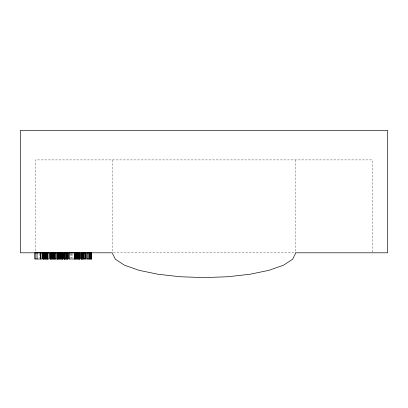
<?xml version="1.0" encoding="UTF-8"?>
<svg xmlns="http://www.w3.org/2000/svg" width="408" height="408" viewBox="0 0 408 408"><rect width="100%" height="100%" fill="white"/><g stroke="black" fill="none" stroke-linecap="round" stroke-linejoin="round"><path stroke-width="0.31" stroke-dasharray="2.04 1.53" d="M113.475 252.807L294.525 252.807M372.183 252.169L372.183 159.905L35.583 159.905L35.583 252.169M295.8 159.905L295.8 252.169M112.2 159.905L112.2 252.807M72.359 253.48L72.359 257.764M71.41 253.48L71.41 257.764M71.038 253.48L71.038 257.764M70.094 253.48L70.094 257.764M39.683 253.48L39.683 257.764"/><path stroke-width="0.61" d="M50.077 252.868L56.722 252.868L56.722 258.988L50.077 258.988L50.077 252.868L50.128 258.988M79.937 258.988L68.916 258.988L68.916 252.868L74.537 252.868L74.537 258.988M91.642 258.988L86.45 258.988L86.45 252.868L88.918 252.868L88.918 258.988M91.627 258.988L91.642 252.868L89.102 252.868L89.102 258.988M91.519 252.868L91.519 258.988M91.152 252.868L91.152 258.988M90.602 252.868L90.602 258.988M89.888 252.868L89.888 258.988M87.649 252.868L87.649 258.988M85.558 252.868L85.558 258.988M84.803 252.868L84.803 258.988M83.849 252.868L83.849 258.988M83.273 252.868L83.273 258.988M82.748 252.868L82.748 258.988M82.273 252.868L82.273 258.988M81.845 252.868L81.845 258.988M81.493 252.868L81.493 258.988M81.243 252.868L81.228 258.988M81.095 252.868L81.09 258.988M79.897 258.988L79.922 252.868L74.638 252.868L74.638 258.988M79.764 252.868L79.764 258.988M79.54 252.868L79.54 258.988M79.228 252.868L79.228 258.988M78.851 252.868L78.851 258.988M78.407 252.868L78.407 258.988M77.897 252.868L77.897 258.988M77.326 252.868L77.326 258.988M76.73 252.868L76.73 258.988M76.184 252.868L76.184 258.988M75.694 252.868L75.694 258.988M75.261 252.868L75.261 258.988M74.899 252.868L74.899 258.988M69.064 252.868L69.064 258.988M67.651 252.868L67.651 258.988M67.585 252.868L67.585 258.988M67.101 252.868L67.101 258.988M66.667 252.868L66.667 258.988M66.213 252.868L66.213 258.988M65.453 252.868L65.453 258.988M64.836 252.868L64.836 258.988M64.556 252.868L64.53 258.988M64.433 252.868L64.433 258.988M62.863 252.868L62.863 258.988M62.73 252.868L62.73 258.988M62.511 252.868L62.511 258.988M62.2 252.868L62.2 258.988M61.822 252.868L61.822 258.988M61.378 252.868L61.378 258.988M60.868 252.868L60.868 258.988M60.297 252.868L60.297 258.988M59.696 252.868L59.696 258.988M59.155 252.868L59.155 258.988M58.665 252.868L58.665 258.988M58.227 252.868L58.227 258.988M57.87 252.868L57.87 258.988M57.61 252.868L57.61 258.988M57.594 252.868L57.594 258.988M57.452 252.868L57.457 258.988M55.447 252.868L55.447 258.988M54.82 252.868L54.82 258.988M54.351 252.868L54.351 258.988M53.907 252.868L53.907 258.988M53.438 252.868L53.438 258.988M52.867 252.868L52.867 258.988M52.29 252.868L52.29 258.988M51.765 252.868L51.765 258.988M51.291 252.868L51.291 258.988M50.873 252.868L50.873 258.988M50.521 252.868L50.521 258.988M50.276 252.868L50.255 258.988M47.68 252.868L47.68 258.988M47.593 252.868L47.593 258.988M47.165 252.868L47.165 258.988M46.747 252.868L46.747 258.988M46.298 252.868L46.298 258.988M45.757 252.868L45.757 258.988M45.171 252.868L45.171 258.988M44.635 252.868L44.635 258.988M44.161 252.868L44.161 258.988M43.738 252.868L43.738 258.988M43.396 252.868L43.396 258.988M43.156 252.868L43.156 258.988M43.003 252.868L43.008 258.988M40.78 252.868L40.78 258.988M40.351 252.868L40.351 258.988M37.102 252.868L37.102 258.988M35.792 252.868L35.792 258.988M295.8 252.807L292.674 259.223L283.499 265.2L268.913 270.336L249.9 274.273L227.761 276.746L204 277.593L180.239 276.746L158.1 274.273L139.087 270.336L124.501 265.2L115.326 259.223L112.2 252.807L20.4 252.807L20.4 130.407L387.6 130.407L387.6 252.807L295.8 252.807M42.095 252.868L34.7 252.868L34.7 258.988L42.095 258.988L42.095 252.868M48.955 252.868L42.962 252.868L42.962 258.988L48.955 258.988L48.955 252.868M62.908 252.868L57.406 252.868L57.406 258.988L62.908 258.988L62.893 252.868M67.912 252.868L63.719 252.868L63.719 258.988L67.912 258.988L67.912 252.868M85.721 252.868L81.044 252.868L81.044 258.988L85.721 258.988L85.721 252.868M64.357 258.988L64.357 252.868L64.296 258.988"/></g></svg>
